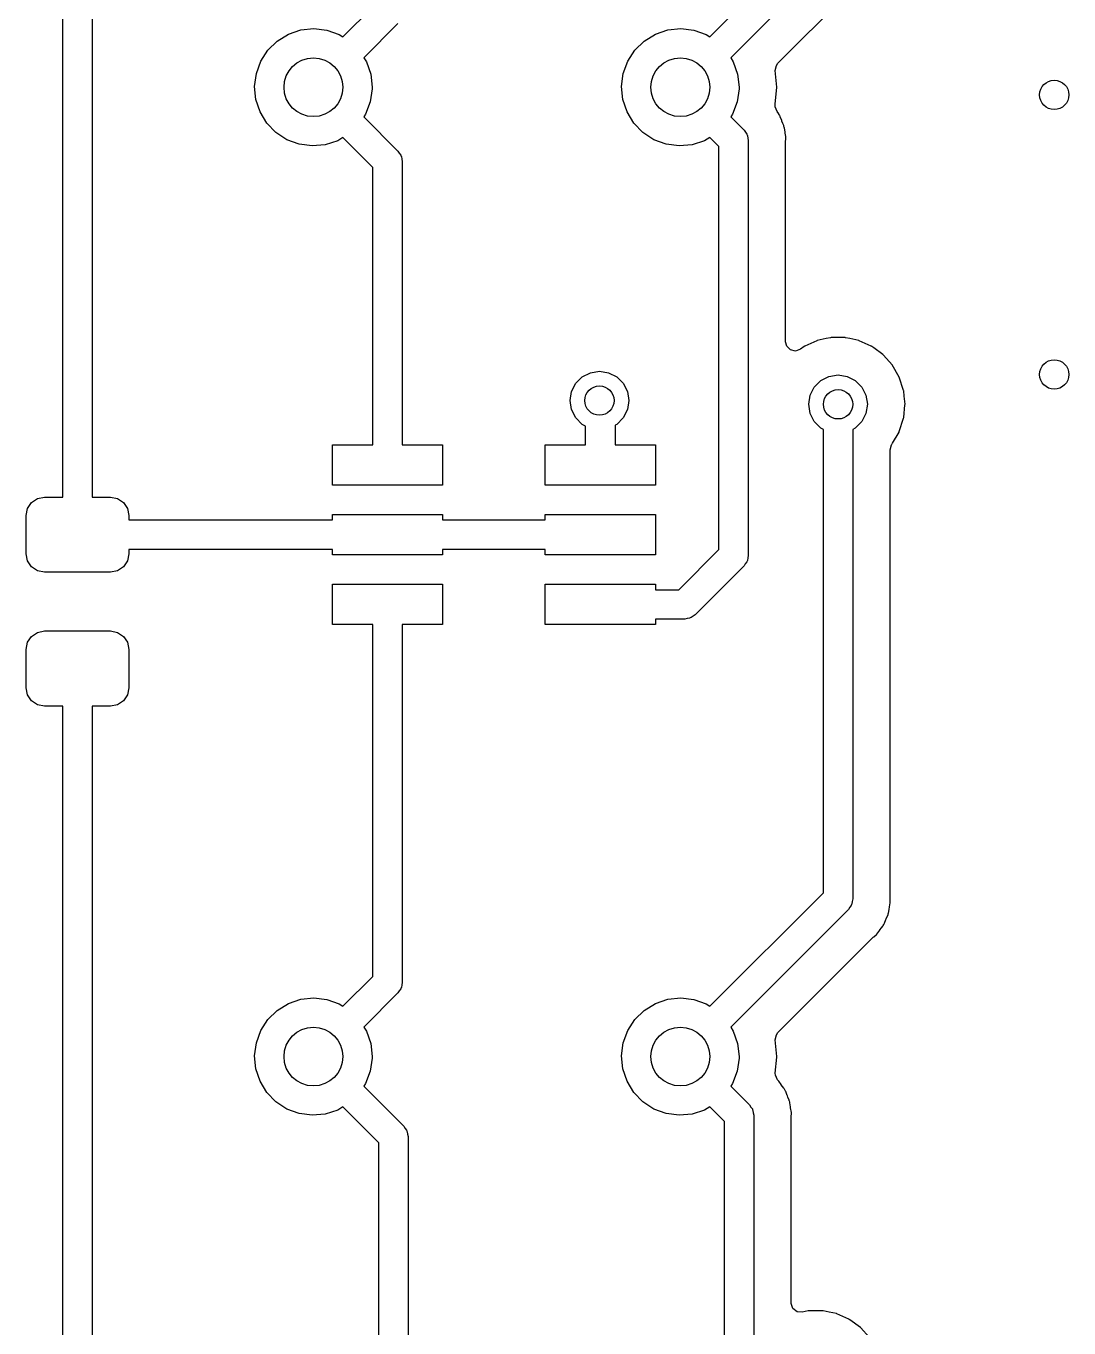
# Model space of a CAD drawing. Extents: x 61 to 228, y -146 to -45.
# Drawn here: x 189.19 to 203.4, y -104.43 to -86.69 of the extents above; entities that cross this region are included whole.
import ezdxf

# ---------------------------------------------------------------- set-up
doc = ezdxf.new("R2010")
doc.units = 0
doc.layers.add('BLACK', color=7, linetype='CONTINUOUS')

msp = doc.modelspace()

# ---------------------------------------------------------------- linework, layer by layer
at = {"layer": 'BLACK', "linetype": 'CONTINUOUS'}
for p, q in [((189.69, -93.11), (189.69, -82.752)), ((190.09, -82.752), (190.09, -93.11)), ((198.508, -86.8407), (199.952, -85.3971)), ((200.293, -85.6213), (198.791, -87.1236)), ((199.435, -87.1985), (200.633, -86.0013)), ((193.508, -86.8407), (193.915, -86.4337)), ((192.934, -86.7452), (193.111, -86.7265)), ((193.111, -86.7265), (193.288, -86.7476)), ((194.257, -86.6579), (193.791, -87.1236)), ((197.934, -86.7452), (198.111, -86.7265)), ((198.111, -86.7265), (198.288, -86.7476)), ((192.485, -87.0209), (192.613, -86.8961)), ((192.613, -86.8961), (192.765, -86.8026)), ((192.765, -86.8026), (192.934, -86.7452)), ((193.288, -86.7476), (193.456, -86.8075)), ((193.456, -86.8075), (193.508, -86.8407)), ((197.485, -87.0209), (197.613, -86.8961)), ((197.613, -86.8961), (197.765, -86.8026)), ((197.765, -86.8026), (197.934, -86.7452)), ((198.288, -86.7476), (198.456, -86.8075)), ((198.456, -86.8075), (198.508, -86.8407)), ((192.389, -87.1708), (192.485, -87.0209)), ((197.389, -87.1708), (197.485, -87.0209)), ((192.328, -87.3384), (192.389, -87.1708)), ((193.791, -87.1236), (193.827, -87.1808)), ((193.827, -87.1808), (193.886, -87.3493)), ((197.328, -87.3384), (197.389, -87.1708)), ((198.791, -87.1236), (198.827, -87.1808)), ((198.827, -87.1808), (198.886, -87.3493)), ((199.399, -87.2986), (199.413, -87.229)), ((199.413, -87.229), (199.435, -87.1985)), ((192.305, -87.5153), (192.328, -87.3384)), ((193.886, -87.3493), (193.905, -87.5265)), ((197.305, -87.5153), (197.328, -87.3384)), ((198.886, -87.3493), (198.905, -87.5265)), ((199.419, -87.5265), (199.399, -87.2986)), ((192.323, -87.6928), (192.305, -87.5153)), ((193.905, -87.5488), (193.88, -87.7255)), ((193.905, -87.5265), (193.905, -87.5488)), ((197.323, -87.6928), (197.305, -87.5153)), ((198.905, -87.5488), (198.88, -87.7255)), ((198.905, -87.5265), (198.905, -87.5488)), ((199.399, -87.7546), (199.419, -87.5265)), ((192.379, -87.8621), (192.323, -87.6928)), ((193.88, -87.7255), (193.817, -87.8922)), ((197.379, -87.8621), (197.323, -87.6928)), ((198.88, -87.7255), (198.817, -87.8922)), ((199.396, -87.7918), (199.398, -87.7596)), ((199.422, -87.858), (199.396, -87.7918)), ((199.398, -87.7596), (199.399, -87.7546)), ((192.472, -88.0146), (192.379, -87.8621)), ((193.817, -87.8922), (193.792, -87.93)), ((193.792, -87.93), (194.257, -88.3953)), ((197.472, -88.0146), (197.379, -87.8621)), ((198.817, -87.8922), (198.792, -87.93)), ((198.792, -87.93), (198.973, -88.1111)), ((199.446, -87.889), (199.422, -87.858)), ((199.449, -87.896), (199.446, -87.889)), ((199.45, -87.8982), (199.449, -87.896)), ((199.458, -87.913), (199.45, -87.8982)), ((199.459, -87.9154), (199.458, -87.913)), ((199.464, -87.9216), (199.459, -87.9154)), ((199.466, -87.9288), (199.464, -87.9216)), ((199.486, -87.9814), (199.466, -87.9288)), ((199.466, -87.9288), (199.466, -87.9288)), ((199.489, -87.9875), (199.486, -87.9814)), ((192.595, -88.1429), (192.472, -88.0146)), ((192.745, -88.2406), (192.595, -88.1429)), ((197.595, -88.1429), (197.472, -88.0146)), ((197.745, -88.2406), (197.595, -88.1429)), ((198.973, -88.1111), (198.991, -88.1394)), ((198.991, -88.1394), (199.011, -88.1656)), ((199.502, -88.0181), (199.489, -87.9875)), ((199.514, -88.046), (199.502, -88.0181)), ((199.516, -88.0535), (199.514, -88.046)), ((199.517, -88.056), (199.516, -88.0535)), ((199.521, -88.0724), (199.517, -88.056)), ((199.522, -88.075), (199.521, -88.0724)), ((199.524, -88.0821), (199.522, -88.075)), ((199.531, -88.1355), (199.524, -88.0821)), ((199.532, -88.1455), (199.531, -88.1355)), ((199.533, -88.152), (199.532, -88.1455)), ((199.541, -88.1972), (199.533, -88.152)), ((192.912, -88.3027), (192.745, -88.2406)), ((193.089, -88.3263), (192.912, -88.3027)), ((193.266, -88.3102), (193.089, -88.3263)), ((193.436, -88.255), (193.266, -88.3102)), ((193.508, -88.212), (193.436, -88.255)), ((193.915, -88.6193), (193.508, -88.212)), ((197.912, -88.3027), (197.745, -88.2406)), ((198.089, -88.3263), (197.912, -88.3027)), ((198.266, -88.3102), (198.089, -88.3263)), ((198.436, -88.255), (198.266, -88.3102)), ((198.508, -88.212), (198.436, -88.255)), ((198.631, -88.3351), (198.508, -88.212)), ((198.631, -93.8239), (198.631, -88.3351)), ((199.011, -88.1656), (199.014, -88.1768)), ((199.014, -88.1768), (199.02, -88.1865)), ((199.02, -88.1865), (199.024, -88.2197)), ((199.024, -88.2197), (199.031, -88.2523)), ((199.031, -88.2523), (199.031, -93.907)), ((199.54, -88.2726), (199.543, -88.2225)), ((199.54, -88.2812), (199.54, -88.2726)), ((199.54, -90.9948), (199.54, -88.2812)), ((199.544, -88.2149), (199.541, -88.1972)), ((199.543, -88.2225), (199.544, -88.2149)), ((199.543, -88.2225), (199.543, -88.2225)), ((194.257, -88.3953), (194.275, -88.4236)), ((194.275, -88.4236), (194.296, -88.4498)), ((194.296, -88.4498), (194.298, -88.461)), ((194.298, -88.461), (194.304, -88.4707)), ((194.304, -88.4707), (194.308, -88.5039)), ((194.308, -88.5039), (194.315, -88.5365)), ((193.915, -92.3975), (193.915, -88.6193)), ((194.315, -88.5365), (194.315, -92.3975)), ((199.554, -91.0536), (199.54, -90.9948)), ((199.965, -90.9803), (199.803, -91.0526)), ((199.971, -90.9776), (199.965, -90.9803)), ((199.965, -90.9803), (199.965, -90.9803)), ((200.092, -90.9519), (199.971, -90.9776)), ((200.152, -90.9393), (200.092, -90.9519)), ((200.158, -90.9379), (200.152, -90.9393)), ((200.152, -90.9393), (200.152, -90.9393)), ((200.349, -90.9379), (200.158, -90.9379)), ((200.356, -90.9393), (200.349, -90.9379)), ((200.415, -90.9519), (200.356, -90.9393)), ((200.356, -90.9393), (200.356, -90.9393)), ((200.536, -90.9776), (200.415, -90.9519)), ((200.542, -90.9803), (200.536, -90.9776)), ((200.704, -91.0526), (200.542, -90.9803)), ((200.542, -90.9803), (200.542, -90.9803)), ((199.604, -91.1045), (199.554, -91.0536)), ((199.673, -91.1206), (199.604, -91.1045)), ((199.74, -91.0968), (199.673, -91.1206)), ((199.792, -91.0592), (199.74, -91.0968)), ((199.797, -91.0553), (199.792, -91.0592)), ((199.792, -91.0592), (199.792, -91.0592)), ((199.803, -91.0526), (199.797, -91.0553)), ((199.803, -91.0526), (199.803, -91.0526)), ((200.71, -91.0553), (200.704, -91.0526)), ((200.704, -91.0526), (200.704, -91.0526)), ((200.716, -91.0592), (200.71, -91.0553)), ((200.742, -91.0781), (200.716, -91.0592)), ((200.716, -91.0592), (200.716, -91.0592)), ((200.865, -91.1675), (200.742, -91.0781)), ((200.869, -91.1724), (200.865, -91.1675)), ((200.955, -91.2682), (200.869, -91.1724)), ((200.869, -91.1724), (200.869, -91.1724)), ((200.993, -91.3095), (200.955, -91.2682)), ((201.088, -91.4748), (200.993, -91.3095)), ((196.679, -91.5605), (196.767, -91.472)), ((196.767, -91.472), (196.879, -91.4152)), ((196.879, -91.4152), (197.002, -91.3956)), ((197.002, -91.3956), (197.126, -91.4152)), ((197.126, -91.4152), (197.238, -91.472)), ((197.238, -91.472), (197.326, -91.5605)), ((199.93, -91.6113), (200.018, -91.5228)), ((200.018, -91.5228), (200.13, -91.466)), ((200.13, -91.466), (200.254, -91.4464)), ((200.254, -91.4464), (200.377, -91.466)), ((200.377, -91.466), (200.489, -91.5228)), ((200.489, -91.5228), (200.577, -91.6113)), ((201.147, -91.6565), (201.088, -91.4748)), ((196.602, -91.7956), (196.622, -91.672)), ((196.622, -91.672), (196.679, -91.5605)), ((197.326, -91.5605), (197.383, -91.672)), ((197.383, -91.672), (197.402, -91.7956)), ((199.873, -91.7228), (199.93, -91.6113)), ((200.577, -91.6113), (200.634, -91.7228)), ((201.148, -91.663), (201.147, -91.6565)), ((201.155, -91.7355), (201.148, -91.663)), ((201.148, -91.663), (201.148, -91.663)), ((196.622, -91.9192), (196.602, -91.7956)), ((197.402, -91.7956), (197.383, -91.9192)), ((199.854, -91.8464), (199.873, -91.7228)), ((199.873, -91.97), (199.854, -91.8464)), ((200.634, -91.7228), (200.654, -91.8464)), ((200.654, -91.8464), (200.634, -91.97)), ((201.148, -92.0277), (201.166, -91.853)), ((201.167, -91.8464), (201.155, -91.7355)), ((201.166, -91.853), (201.167, -91.8464)), ((196.679, -92.0307), (196.622, -91.9192)), ((196.767, -92.1192), (196.679, -92.0307)), ((197.326, -92.0307), (197.238, -92.1192)), ((197.383, -91.9192), (197.326, -92.0307)), ((199.93, -92.0815), (199.873, -91.97)), ((200.634, -91.97), (200.577, -92.0815)), ((201.088, -92.218), (201.147, -92.0363)), ((201.147, -92.0363), (201.148, -92.0277)), ((196.815, -92.1437), (196.767, -92.1192)), ((196.815, -92.3975), (196.815, -92.1437)), ((197.238, -92.1192), (197.215, -92.1305)), ((197.215, -92.1305), (197.215, -92.3975)), ((200.018, -92.17), (199.93, -92.0815)), ((200.054, -92.1879), (200.018, -92.17)), ((200.054, -98.5035), (200.054, -92.1879)), ((200.489, -92.17), (200.454, -92.1879)), ((200.454, -92.1879), (200.454, -98.5866)), ((200.577, -92.0815), (200.489, -92.17)), ((200.996, -92.3768), (201.085, -92.2237)), ((201.085, -92.2237), (201.088, -92.218)), ((201.085, -92.2237), (201.085, -92.2237)), ((193.365, -92.9475), (193.365, -92.3975)), ((193.365, -92.3975), (193.915, -92.3975)), ((194.315, -92.3975), (194.865, -92.3975)), ((194.865, -92.3975), (194.865, -92.9475)), ((196.265, -92.9475), (196.265, -92.3975)), ((196.265, -92.3975), (196.815, -92.3975)), ((197.215, -92.3975), (197.765, -92.3975)), ((197.765, -92.3975), (197.765, -92.9475)), ((200.962, -92.4651), (200.982, -92.397)), ((200.982, -92.397), (200.986, -92.3911)), ((200.986, -92.3911), (200.988, -92.3883)), ((200.988, -92.3883), (200.993, -92.3833)), ((200.993, -92.3833), (200.996, -92.3768)), ((200.962, -98.5616), (200.962, -92.4651)), ((194.865, -92.9475), (193.365, -92.9475)), ((197.765, -92.9475), (196.265, -92.9475)), ((189.264, -93.1832), (189.345, -93.129)), ((189.345, -93.129), (189.44, -93.11)), ((189.44, -93.11), (189.69, -93.11)), ((190.09, -93.11), (190.34, -93.11)), ((190.34, -93.11), (190.436, -93.129)), ((190.436, -93.129), (190.517, -93.1832)), ((189.19, -93.36), (189.209, -93.2643)), ((189.209, -93.2643), (189.264, -93.1832)), ((190.517, -93.1832), (190.571, -93.2643)), ((190.571, -93.2643), (190.59, -93.36)), ((189.19, -93.885), (189.19, -93.36)), ((190.59, -93.36), (190.59, -93.4225)), ((190.59, -93.4225), (193.365, -93.4225)), ((193.365, -93.4225), (193.365, -93.3475)), ((193.365, -93.3475), (194.865, -93.3475)), ((194.865, -93.3475), (194.865, -93.4225)), ((194.865, -93.4225), (196.265, -93.4225)), ((196.265, -93.4225), (196.265, -93.3475)), ((196.265, -93.3475), (197.765, -93.3475)), ((197.765, -93.3475), (197.765, -93.8975)), ((193.365, -93.8225), (190.59, -93.8225)), ((190.59, -93.8225), (190.59, -93.885)), ((193.365, -93.8975), (193.365, -93.8225)), ((196.265, -93.8225), (194.865, -93.8225)), ((194.865, -93.8225), (194.865, -93.8975)), ((196.265, -93.8975), (196.265, -93.8225)), ((198.083, -94.3725), (198.631, -93.8239)), ((189.209, -93.9807), (189.19, -93.885)), ((189.264, -94.0618), (189.209, -93.9807)), ((190.571, -93.9807), (190.517, -94.0618)), ((190.59, -93.885), (190.571, -93.9807)), ((194.865, -93.8975), (193.365, -93.8975)), ((197.765, -93.8975), (196.265, -93.8975)), ((199.011, -93.9937), (198.99, -94.0198)), ((199.014, -93.9825), (199.011, -93.9937)), ((199.02, -93.9728), (199.014, -93.9825)), ((199.024, -93.9396), (199.02, -93.9728)), ((199.031, -93.907), (199.024, -93.9396)), ((189.345, -94.116), (189.264, -94.0618)), ((189.44, -94.135), (189.345, -94.116)), ((190.34, -94.135), (189.44, -94.135)), ((190.436, -94.116), (190.34, -94.135)), ((190.517, -94.0618), (190.436, -94.116)), ((198.973, -94.0481), (198.307, -94.7142)), ((198.99, -94.0198), (198.973, -94.0481)), ((193.365, -94.8475), (193.365, -94.2975)), ((193.365, -94.2975), (194.865, -94.2975)), ((194.865, -94.2975), (194.865, -94.8475)), ((196.265, -94.8475), (196.265, -94.2975)), ((196.265, -94.2975), (197.765, -94.2975)), ((197.765, -94.2975), (197.765, -94.3725)), ((197.765, -94.3725), (198.083, -94.3725)), ((198.307, -94.7142), (198.278, -94.7319)), ((193.915, -94.8475), (193.365, -94.8475)), ((193.915, -99.6417), (193.915, -94.8475)), ((194.865, -94.8475), (194.315, -94.8475)), ((194.315, -94.8475), (194.315, -99.7248)), ((197.765, -94.8475), (196.265, -94.8475)), ((198.165, -94.7725), (197.765, -94.7725)), ((197.765, -94.7725), (197.765, -94.8475)), ((198.198, -94.7651), (198.165, -94.7725)), ((198.231, -94.7614), (198.198, -94.7651)), ((198.241, -94.7553), (198.231, -94.7614)), ((198.252, -94.7527), (198.241, -94.7553)), ((198.278, -94.7319), (198.252, -94.7527)), ((189.209, -95.0893), (189.264, -95.0082)), ((189.264, -95.0082), (189.345, -94.954)), ((189.345, -94.954), (189.44, -94.935)), ((189.44, -94.935), (190.34, -94.935)), ((190.34, -94.935), (190.436, -94.954)), ((190.436, -94.954), (190.517, -95.0082)), ((190.517, -95.0082), (190.571, -95.0893)), ((189.19, -95.185), (189.209, -95.0893)), ((189.19, -95.71), (189.19, -95.185)), ((190.571, -95.0893), (190.59, -95.185)), ((190.59, -95.185), (190.59, -95.71)), ((189.209, -95.8057), (189.19, -95.71)), ((190.59, -95.71), (190.571, -95.8057)), ((189.264, -95.8868), (189.209, -95.8057)), ((189.345, -95.941), (189.264, -95.8868)), ((189.44, -95.96), (189.345, -95.941)), ((189.69, -95.96), (189.44, -95.96)), ((189.69, -106.318), (189.69, -95.96)), ((190.34, -95.96), (190.09, -95.96)), ((190.09, -95.96), (190.09, -106.318)), ((190.436, -95.941), (190.34, -95.96)), ((190.517, -95.8868), (190.436, -95.941)), ((190.571, -95.8057), (190.517, -95.8868)), ((198.508, -100.049), (200.054, -98.5035)), ((200.446, -98.6192), (200.442, -98.6524)), ((200.454, -98.5866), (200.446, -98.6192)), ((200.962, -98.5689), (200.962, -98.5616)), ((200.964, -98.6007), (200.962, -98.5689)), ((200.966, -98.6311), (200.964, -98.6007)), ((200.395, -98.7277), (198.791, -100.332)), ((200.413, -98.6994), (200.395, -98.7277)), ((200.434, -98.6733), (200.413, -98.6994)), ((200.436, -98.6621), (200.434, -98.6733)), ((200.442, -98.6524), (200.436, -98.6621)), ((200.909, -98.8555), (200.935, -98.7997)), ((200.935, -98.7997), (200.936, -98.7923)), ((200.936, -98.7923), (200.937, -98.7897)), ((200.937, -98.7897), (200.941, -98.7734)), ((200.941, -98.7734), (200.942, -98.7709)), ((200.942, -98.7709), (200.945, -98.7638)), ((200.945, -98.7638), (200.951, -98.7211)), ((200.951, -98.7211), (200.953, -98.7004)), ((200.953, -98.7004), (200.954, -98.6939)), ((200.954, -98.6939), (200.965, -98.6386)), ((200.965, -98.6386), (200.966, -98.6311)), ((200.825, -99.0063), (200.846, -98.9793)), ((200.846, -98.9793), (200.864, -98.956)), ((200.864, -98.956), (200.867, -98.9491)), ((200.867, -98.9491), (200.869, -98.9468)), ((200.869, -98.9468), (200.877, -98.9321)), ((200.877, -98.9321), (200.878, -98.9298)), ((200.878, -98.9298), (200.883, -98.9236)), ((200.883, -98.9236), (200.885, -98.9165)), ((200.885, -98.9165), (200.906, -98.864)), ((200.885, -98.9165), (200.885, -98.9165)), ((200.906, -98.864), (200.908, -98.8579)), ((200.908, -98.8579), (200.909, -98.8555)), ((199.435, -100.406), (200.734, -99.1077)), ((200.734, -99.1077), (200.74, -99.1019)), ((200.74, -99.1019), (200.778, -99.0689)), ((200.778, -99.0689), (200.784, -99.0639)), ((200.784, -99.0639), (200.821, -99.0116)), ((200.821, -99.0116), (200.825, -99.0063)), ((193.508, -100.049), (193.915, -99.6417)), ((194.257, -99.8659), (193.791, -100.332)), ((194.275, -99.8376), (194.257, -99.8659)), ((194.295, -99.8115), (194.275, -99.8376)), ((194.298, -99.8003), (194.295, -99.8115)), ((194.304, -99.7906), (194.298, -99.8003)), ((194.308, -99.7574), (194.304, -99.7906)), ((194.315, -99.7248), (194.308, -99.7574)), ((192.613, -100.104), (192.765, -100.011)), ((192.765, -100.011), (192.934, -99.9532)), ((192.934, -99.9532), (193.111, -99.9345)), ((193.111, -99.9345), (193.288, -99.9556)), ((193.288, -99.9556), (193.456, -100.015)), ((193.456, -100.015), (193.508, -100.049)), ((197.613, -100.104), (197.765, -100.011)), ((197.765, -100.011), (197.934, -99.9532)), ((197.934, -99.9532), (198.111, -99.9345)), ((198.111, -99.9345), (198.288, -99.9556)), ((198.288, -99.9556), (198.456, -100.015)), ((198.456, -100.015), (198.508, -100.049)), ((192.485, -100.229), (192.613, -100.104)), ((197.485, -100.229), (197.613, -100.104)), ((192.328, -100.546), (192.389, -100.379)), ((192.389, -100.379), (192.485, -100.229)), ((193.791, -100.332), (193.827, -100.389)), ((193.827, -100.389), (193.886, -100.557)), ((197.328, -100.546), (197.389, -100.379)), ((197.389, -100.379), (197.485, -100.229)), ((198.791, -100.332), (198.827, -100.389)), ((198.827, -100.389), (198.886, -100.557)), ((192.305, -100.723), (192.328, -100.546)), ((193.886, -100.557), (193.905, -100.734)), ((197.305, -100.723), (197.328, -100.546)), ((198.886, -100.557), (198.905, -100.734)), ((199.399, -100.507), (199.413, -100.437)), ((199.419, -100.734), (199.399, -100.507)), ((199.413, -100.437), (199.435, -100.406)), ((192.323, -100.901), (192.305, -100.723)), ((193.905, -100.757), (193.88, -100.933)), ((193.905, -100.734), (193.905, -100.757)), ((197.323, -100.901), (197.305, -100.723)), ((198.905, -100.757), (198.88, -100.933)), ((198.905, -100.734), (198.905, -100.757)), ((199.399, -100.958), (199.418, -100.74)), ((199.418, -100.74), (199.419, -100.734)), ((192.379, -101.07), (192.323, -100.901)), ((193.88, -100.933), (193.817, -101.1)), ((197.379, -101.07), (197.323, -100.901)), ((198.88, -100.933), (198.817, -101.1)), ((192.472, -101.223), (192.379, -101.07)), ((193.817, -101.1), (193.792, -101.138)), ((197.472, -101.223), (197.379, -101.07)), ((198.817, -101.1), (198.792, -101.138)), ((199.4, -100.988), (199.399, -100.958)), ((199.43, -101.052), (199.4, -100.988)), ((199.435, -101.057), (199.43, -101.052)), ((199.441, -101.063), (199.435, -101.057)), ((199.445, -101.069), (199.441, -101.063)), ((199.477, -101.115), (199.445, -101.069)), ((199.445, -101.069), (199.445, -101.069)), ((192.595, -101.351), (192.472, -101.223)), ((193.792, -101.138), (194.337, -101.683)), ((197.595, -101.351), (197.472, -101.223)), ((198.792, -101.138), (199.047, -101.393)), ((199.481, -101.121), (199.477, -101.115)), ((199.515, -101.165), (199.481, -101.121)), ((199.52, -101.171), (199.515, -101.165)), ((199.515, -101.165), (199.515, -101.165)), ((199.523, -101.178), (199.52, -101.171)), ((199.524, -101.18), (199.523, -101.178)), ((199.532, -101.195), (199.524, -101.18)), ((199.534, -101.198), (199.532, -101.195)), ((199.538, -101.204), (199.534, -101.198)), ((199.541, -101.211), (199.538, -101.204)), ((199.56, -101.264), (199.541, -101.211)), ((199.541, -101.211), (199.541, -101.211)), ((199.563, -101.27), (199.56, -101.264)), ((199.57, -101.285), (199.563, -101.27)), ((199.589, -101.328), (199.57, -101.285)), ((192.745, -101.449), (192.595, -101.351)), ((192.912, -101.511), (192.745, -101.449)), ((193.436, -101.463), (193.266, -101.518)), ((193.508, -101.42), (193.436, -101.463)), ((193.995, -101.907), (193.508, -101.42)), ((197.745, -101.449), (197.595, -101.351)), ((197.912, -101.511), (197.745, -101.449)), ((198.436, -101.463), (198.266, -101.518)), ((198.508, -101.42), (198.436, -101.463)), ((198.705, -101.617), (198.508, -101.42)), ((199.047, -101.393), (199.065, -101.422)), ((199.065, -101.422), (199.086, -101.448)), ((199.086, -101.448), (199.088, -101.459)), ((199.088, -101.459), (199.094, -101.469)), ((199.59, -101.336), (199.589, -101.328)), ((199.591, -101.338), (199.59, -101.336)), ((199.595, -101.355), (199.591, -101.338)), ((199.596, -101.357), (199.595, -101.355)), ((199.599, -101.364), (199.596, -101.357)), ((199.605, -101.42), (199.599, -101.364)), ((199.606, -101.428), (199.605, -101.42)), ((199.607, -101.434), (199.606, -101.428)), ((199.618, -101.497), (199.607, -101.434)), ((193.089, -101.534), (192.912, -101.511)), ((193.266, -101.518), (193.089, -101.534)), ((198.089, -101.534), (197.912, -101.511)), ((198.266, -101.518), (198.089, -101.534)), ((198.705, -106.762), (198.705, -101.617)), ((199.094, -101.469), (199.098, -101.502)), ((199.098, -101.502), (199.105, -101.534)), ((199.105, -101.534), (199.105, -106.845)), ((199.614, -101.555), (199.618, -101.505)), ((199.614, -101.563), (199.614, -101.555)), ((199.614, -104.092), (199.614, -101.563)), ((199.618, -101.505), (199.618, -101.497)), ((199.618, -101.505), (199.618, -101.505)), ((194.337, -101.683), (194.355, -101.712)), ((194.355, -101.712), (194.376, -101.738)), ((194.376, -101.738), (194.378, -101.749)), ((194.378, -101.749), (194.384, -101.759)), ((194.384, -101.759), (194.388, -101.792)), ((194.388, -101.792), (194.395, -101.825)), ((193.995, -105.605), (193.995, -101.907)), ((194.395, -101.825), (194.395, -105.605)), ((199.614, -104.1), (199.614, -104.092)), ((199.639, -104.167), (199.614, -104.1)), ((199.695, -104.21), (199.639, -104.167)), ((199.766, -104.215), (199.695, -104.21)), ((199.847, -104.198), (199.766, -104.215)), ((199.853, -104.197), (199.847, -104.198)), ((199.847, -104.198), (199.847, -104.198)), ((200.044, -104.197), (199.853, -104.197)), ((200.051, -104.198), (200.044, -104.197)), ((200.132, -104.215), (200.051, -104.198)), ((200.051, -104.198), (200.051, -104.198)), ((200.231, -104.236), (200.132, -104.215)), ((200.237, -104.239), (200.231, -104.236)), ((200.4, -104.311), (200.237, -104.239)), ((200.237, -104.239), (200.237, -104.239)), ((200.406, -104.314), (200.4, -104.311)), ((200.4, -104.311), (200.4, -104.311)), ((200.411, -104.318), (200.406, -104.314)), ((200.413, -104.319), (200.411, -104.318)), ((200.411, -104.318), (200.411, -104.318)), ((200.56, -104.426), (200.413, -104.319)), ((200.564, -104.431), (200.56, -104.426)), ((200.678, -104.558), (200.564, -104.431)), ((200.564, -104.431), (200.564, -104.431))]:
    msp.add_line(p, q, dxfattribs=at)
at = {"layer": 'BLACK'}
for centre, radius in [((193.105, -87.5265), 0.4), ((198.105, -87.5265), 0.4), ((203.2, -87.63), 0.2), ((203.2, -91.44), 0.2), ((197.002, -91.7956), 0.2), ((200.254, -91.8464), 0.2), ((193.105, -100.734), 0.4), ((198.105, -100.734), 0.4)]:
    msp.add_circle(centre, radius, dxfattribs=at)

doc.saveas('drawing.dxf')
